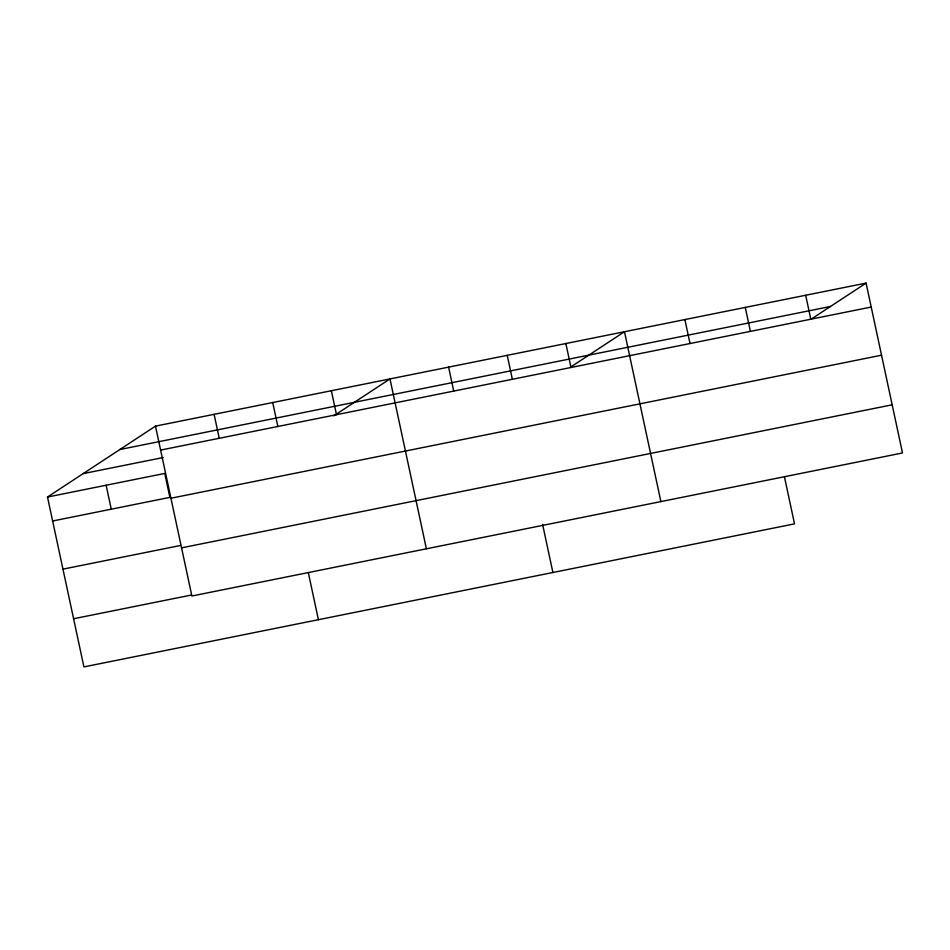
<?xml version="1.0" encoding="UTF-8"?>
<svg xmlns="http://www.w3.org/2000/svg" width="950" height="950" viewBox="0 0 950 950"><rect width="100%" height="100%" fill="white"/><g stroke="black" fill="none" stroke-linecap="round" stroke-linejoin="round"><path stroke-width="1.43" d="M784.51 477.137L794.521 523.866L83.921 666.9L47.5 497.04L155.479 426.134L866.079 283.1L902.5 452.96L191.888 596.006L155.479 426.134M333.699 415.886L389.975 378.931L426.396 548.803M570.487 367.175L624.482 331.728L660.891 501.6M812.096 318.547L866.079 283.1M119.843 449.528L830.454 306.494M160.609 450.086L871.221 307.052M83.137 473.634L163.21 457.52M47.5 497.04L164.754 473.433L169.884 497.384L52.63 520.992M170.941 498.239L881.541 355.205M62.961 569.145L180.203 545.538M181.569 547.853L892.181 404.807M73.589 618.747L190.843 595.151M805.683 295.26L810.813 319.212M745.275 307.408L750.417 331.372M684.879 319.568L690.009 343.52M565.856 343.532L570.986 367.484M507.229 355.336L512.359 379.287M542.592 524.352L552.912 572.494M448.602 367.128L453.732 391.079M331.348 390.735L336.49 414.687M272.721 402.527L277.863 426.491M308.394 572.969L318.416 619.697M214.106 414.331L219.236 438.282M106.127 485.236L111.257 509.188"/></g></svg>
